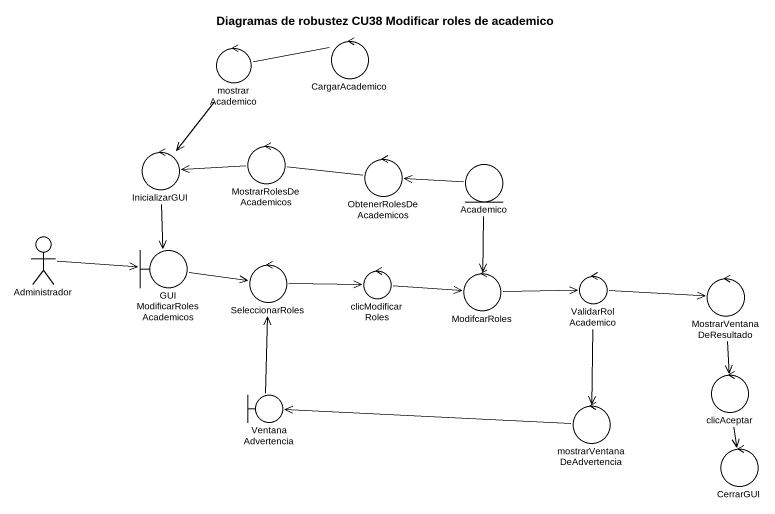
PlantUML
@startuml
title Diagramas de robustez CU38 Modificar roles de academico
control mostrarAcademico
control CargarAcademico
control InicializarGUI
control MostrarRolesDeAcademicos
control ObtenerRolesDeAcademicos
entity Academico
actor Administrador
boundary "GUI ModificarRolesAcademicos" as GUI_ModificarRolesAcademicos
control SeleccionarRoles
control clicModificarRoles
control ModifcarRoles
control ValidarRolAcademico
control MostrarVentanaDeResultado
boundary VentanaAdvertencia
control mostrarVentanaDeAdvertencia
control clicAceptar
control CerrarGUI
mostrarAcademico -right- CargarAcademico
mostrarAcademico --> InicializarGUI
InicializarGUI --> GUI_ModificarRolesAcademicos
MostrarRolesDeAcademicos -left-> InicializarGUI
ObtenerRolesDeAcademicos -left- MostrarRolesDeAcademicos
Academico -left-> ObtenerRolesDeAcademicos
Academico --> ModifcarRoles
Administrador -right-> GUI_ModificarRolesAcademicos
GUI_ModificarRolesAcademicos -right-> SeleccionarRoles
SeleccionarRoles -right-> clicModificarRoles
clicModificarRoles -right-> ModifcarRoles
ModifcarRoles -right-> ValidarRolAcademico
ValidarRolAcademico -right-> MostrarVentanaDeResultado
ValidarRolAcademico --> mostrarVentanaDeAdvertencia
MostrarVentanaDeResultado --> clicAceptar
VentanaAdvertencia -up-> SeleccionarRoles
mostrarVentanaDeAdvertencia -left-> VentanaAdvertencia
clicAceptar --> CerrarGUI
@enduml
